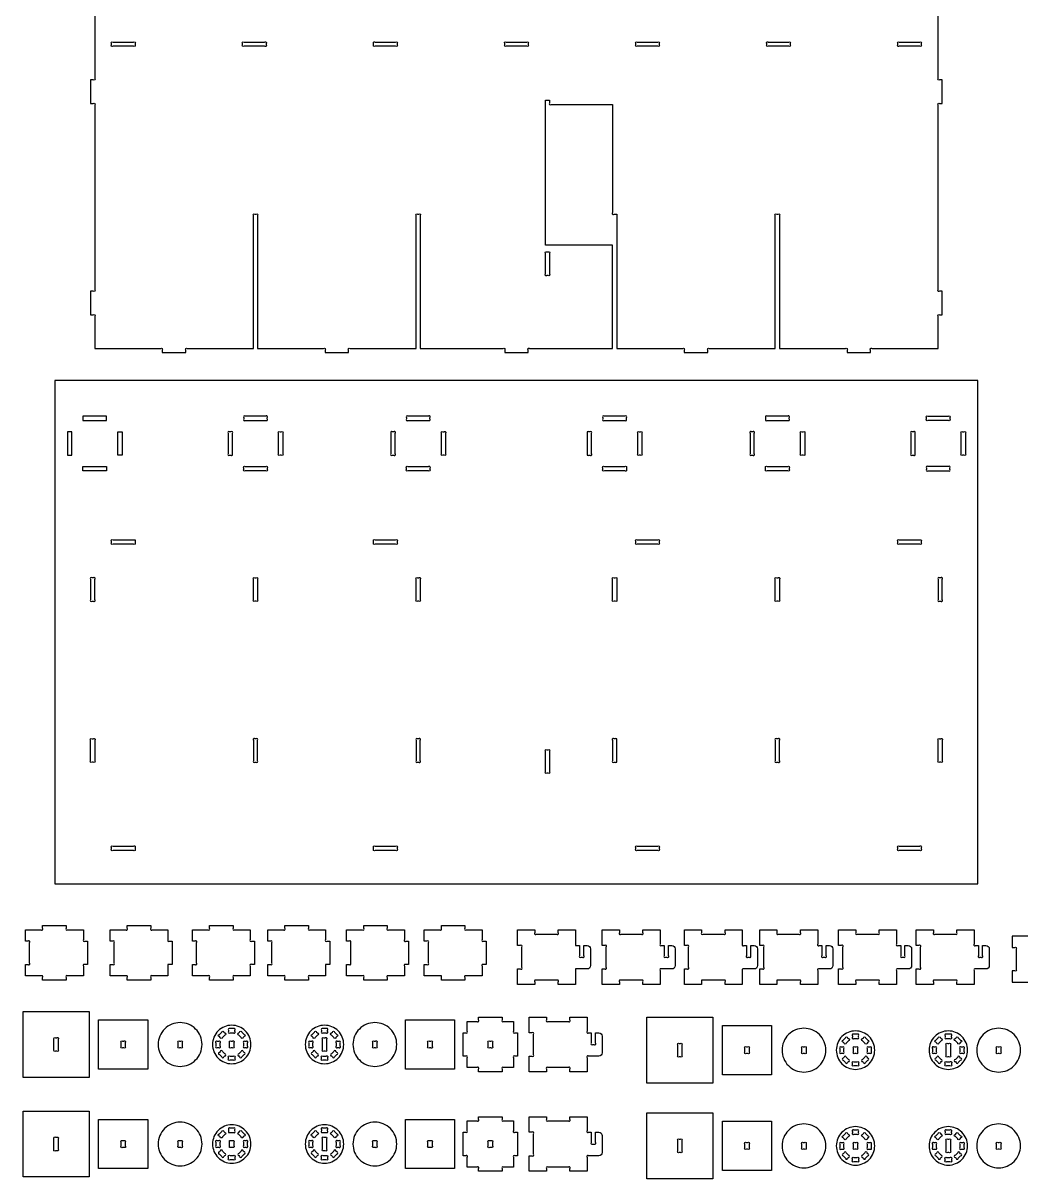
# Model space of a CAD drawing. Extents: x 9625 to 9740, y 1073 to 1136.
# Drawn here: x 9625.18 to 9655.02, y 1073.19 to 1107.63 of the extents above; entities that cross this region are included whole.
import ezdxf

# ---------------------------------------------------------------- set-up
doc = ezdxf.new("R2010")
doc.units = 0
doc.header["$MEASUREMENT"] = 0
doc.layers.add('LAYER_1', color=18, linetype='CONTINUOUS')

msp = doc.modelspace()

# ---------------------------------------------------------------- linework, layer by layer
at = {"layer": 'LAYER_1'}
for points in [[(9627.309, 1109.467), (9627.309, 1105.983, -1), (9627.265, 1105.939), (9627.184, 1105.939), (9627.184, 1105.239), (9627.265, 1105.239, -1), (9627.309, 1105.194), (9627.309, 1099.683, -1), (9627.265, 1099.639), (9627.184, 1099.639), (9627.184, 1098.939), (9627.265, 1098.939, -1), (9627.309, 1098.894), (9627.309, 1097.939), (9629.278, 1097.939, -1), (9629.322, 1097.894), (9629.322, 1097.814), (9630.022, 1097.814), (9630.022, 1097.894, -1), (9630.066, 1097.939), (9632.034, 1097.939), (9632.034, 1101.894, -1), (9632.079, 1101.939), (9632.115, 1101.939, -1), (9632.159, 1101.894), (9632.159, 1097.939), (9634.128, 1097.939, -1), (9634.172, 1097.894), (9634.172, 1097.814), (9634.872, 1097.814), (9634.872, 1097.894, -1), (9634.916, 1097.939), (9636.884, 1097.939), (9636.884, 1101.894, -1), (9636.929, 1101.939), (9636.965, 1101.939, -1), (9637.009, 1101.894), (9637.009, 1097.939), (9639.478, 1097.939, -1), (9639.522, 1097.894), (9639.522, 1097.814), (9640.222, 1097.814), (9640.222, 1097.894, -1), (9640.266, 1097.939), (9642.734, 1097.939), (9642.734, 1101.011), (9640.734, 1101.011), (9640.734, 1105.33), (9640.859, 1105.33), (9640.859, 1105.249, 1), (9640.904, 1105.205), (9642.734, 1105.205), (9642.734, 1101.983, 1), (9642.779, 1101.939), (9642.859, 1101.939), (9642.859, 1097.939), (9644.828, 1097.939, -1), (9644.872, 1097.894), (9644.872, 1097.814), (9645.572, 1097.814), (9645.572, 1097.894, -1), (9645.616, 1097.939), (9647.584, 1097.939), (9647.584, 1101.894, -1), (9647.629, 1101.939), (9647.665, 1101.939, -1), (9647.709, 1101.894), (9647.709, 1097.939), (9649.678, 1097.939, -1), (9649.722, 1097.894), (9649.722, 1097.814), (9650.422, 1097.814), (9650.422, 1097.894, -1), (9650.466, 1097.939), (9652.434, 1097.939), (9652.434, 1098.894, -1), (9652.479, 1098.939), (9652.559, 1098.939), (9652.559, 1099.639), (9652.479, 1099.639, -1), (9652.434, 1099.683), (9652.434, 1105.194, -1), (9652.479, 1105.239), (9652.559, 1105.239), (9652.559, 1105.939), (9652.479, 1105.939, -1), (9652.434, 1105.983), (9652.434, 1109.423, 1)], [(9655.106, 1080.428), (9654.637, 1080.428), (9654.637, 1080.091), (9654.718, 1080.091, -1), (9654.762, 1080.046), (9654.762, 1079.435, -1), (9654.718, 1079.391), (9654.637, 1079.391), (9654.637, 1079.053), (9655.106, 1079.053, -1)]]:
    msp.add_lwpolyline(points, format="xyb", dxfattribs=at)
for points in [[(9627.854, 1107.064), (9628.465, 1107.064, -1), (9628.509, 1107.019), (9628.509, 1106.983, -1), (9628.465, 1106.939), (9627.854, 1106.939, -1), (9627.809, 1106.983), (9627.809, 1107.019, -1)], [(9632.369, 1106.939), (9631.758, 1106.939, -1), (9631.714, 1106.983), (9631.714, 1107.019, -1), (9631.758, 1107.064), (9632.369, 1107.064, -1), (9632.414, 1107.019), (9632.414, 1106.983, -1)], [(9635.662, 1107.064), (9636.274, 1107.064, -1), (9636.318, 1107.019), (9636.318, 1106.983, -1), (9636.274, 1106.939), (9635.662, 1106.939, -1), (9635.618, 1106.983), (9635.618, 1107.019, -1)], [(9639.566, 1107.064), (9640.178, 1107.064, -1), (9640.222, 1107.019), (9640.222, 1106.983, -1), (9640.178, 1106.939), (9639.566, 1106.939, -1), (9639.522, 1106.983), (9639.522, 1107.019, -1)], [(9643.47, 1107.064), (9644.082, 1107.064, -1), (9644.126, 1107.019), (9644.126, 1106.983, -1), (9644.082, 1106.939), (9643.47, 1106.939, -1), (9643.426, 1106.983), (9643.426, 1107.019, -1)], [(9647.374, 1107.064), (9647.986, 1107.064, -1), (9648.03, 1107.019), (9648.03, 1106.983, -1), (9647.986, 1106.939), (9647.374, 1106.939, -1), (9647.33, 1106.983), (9647.33, 1107.019, -1)], [(9651.279, 1107.064), (9651.89, 1107.064, -1), (9651.934, 1107.019), (9651.934, 1106.983, -1), (9651.89, 1106.939), (9651.279, 1106.939, -1), (9651.234, 1106.983), (9651.234, 1107.019, -1)], [(9640.859, 1100.767), (9640.859, 1100.156, -1), (9640.815, 1100.111), (9640.779, 1100.111, -1), (9640.734, 1100.156), (9640.734, 1100.767, -1), (9640.779, 1100.811), (9640.815, 1100.811, -1)], [(9632.403, 1095.919), (9631.791, 1095.919, 1), (9631.747, 1095.874), (9631.747, 1095.838, 1), (9631.791, 1095.794), (9632.403, 1095.794, 1), (9632.447, 1095.838), (9632.447, 1095.874, 1)], [(9636.641, 1095.794), (9637.253, 1095.794, 1), (9637.297, 1095.838), (9637.297, 1095.874, 1), (9637.253, 1095.919), (9636.641, 1095.919, 1), (9636.597, 1095.874), (9636.597, 1095.838, 1)], [(9642.491, 1095.794), (9643.103, 1095.794, 1), (9643.147, 1095.838), (9643.147, 1095.874, 1), (9643.103, 1095.919), (9642.491, 1095.919, 1), (9642.447, 1095.874), (9642.447, 1095.838, 1)], [(9647.953, 1095.919), (9647.341, 1095.919, 1), (9647.297, 1095.874), (9647.297, 1095.838, 1), (9647.341, 1095.794), (9647.953, 1095.794, 1), (9647.997, 1095.838), (9647.997, 1095.874, 1)], [(9652.129, 1095.919), (9652.74, 1095.919, -1), (9652.784, 1095.874), (9652.784, 1095.838, -1), (9652.74, 1095.794), (9652.129, 1095.794, -1), (9652.084, 1095.838), (9652.084, 1095.874, -1)], [(9631.284, 1095.412), (9631.284, 1094.8, 1), (9631.328, 1094.756), (9631.365, 1094.756, 1), (9631.409, 1094.8), (9631.409, 1095.412, 1), (9631.365, 1095.456), (9631.328, 1095.456, 1)], [(9632.91, 1095.412), (9632.91, 1094.8, -1), (9632.866, 1094.756), (9632.829, 1094.756, -1), (9632.785, 1094.8), (9632.785, 1095.412, -1), (9632.829, 1095.456), (9632.866, 1095.456, -1)], [(9636.134, 1095.412), (9636.134, 1094.8, 1), (9636.178, 1094.756), (9636.215, 1094.756, 1), (9636.259, 1094.8), (9636.259, 1095.412, 1), (9636.215, 1095.456), (9636.178, 1095.456, 1)], [(9637.76, 1095.412), (9637.76, 1094.8, -1), (9637.716, 1094.756), (9637.679, 1094.756, -1), (9637.635, 1094.8), (9637.635, 1095.412, -1), (9637.679, 1095.456), (9637.716, 1095.456, -1)], [(9641.984, 1095.412), (9641.984, 1094.8, 1), (9642.028, 1094.756), (9642.065, 1094.756, 1), (9642.109, 1094.8), (9642.109, 1095.412, 1), (9642.065, 1095.456), (9642.028, 1095.456, 1)], [(9643.61, 1095.412), (9643.61, 1094.8, -1), (9643.566, 1094.756), (9643.529, 1094.756, -1), (9643.485, 1094.8), (9643.485, 1095.412, -1), (9643.529, 1095.456), (9643.566, 1095.456, -1)], [(9646.834, 1095.412), (9646.834, 1094.8, 1), (9646.878, 1094.756), (9646.915, 1094.756, 1), (9646.959, 1094.8), (9646.959, 1095.412, 1), (9646.915, 1095.456), (9646.878, 1095.456, 1)], [(9648.46, 1095.412), (9648.46, 1094.8, -1), (9648.416, 1094.756), (9648.379, 1094.756, -1), (9648.335, 1094.8), (9648.335, 1095.412, -1), (9648.379, 1095.456), (9648.416, 1095.456, -1)], [(9651.622, 1095.412), (9651.622, 1094.8, 1), (9651.666, 1094.756), (9651.702, 1094.756, 1), (9651.747, 1094.8), (9651.747, 1095.412, 1), (9651.702, 1095.456), (9651.666, 1095.456, 1)], [(9653.247, 1095.412), (9653.247, 1094.8, -1), (9653.203, 1094.756), (9653.166, 1094.756, -1), (9653.122, 1094.8), (9653.122, 1095.412, -1), (9653.166, 1095.456), (9653.203, 1095.456, -1)], [(9631.791, 1094.418), (9632.403, 1094.418, -1), (9632.447, 1094.374), (9632.447, 1094.337, -1), (9632.403, 1094.293), (9631.791, 1094.293, -1), (9631.747, 1094.337), (9631.747, 1094.374, -1)], [(9637.253, 1094.293), (9636.641, 1094.293, -1), (9636.597, 1094.337), (9636.597, 1094.374, -1), (9636.641, 1094.418), (9637.253, 1094.418, -1), (9637.297, 1094.374), (9637.297, 1094.337, -1)], [(9642.491, 1094.418), (9643.103, 1094.418, -1), (9643.147, 1094.374), (9643.147, 1094.337, -1), (9643.103, 1094.293), (9642.491, 1094.293, -1), (9642.447, 1094.337), (9642.447, 1094.374, -1)], [(9647.953, 1094.293), (9647.341, 1094.293, -1), (9647.297, 1094.337), (9647.297, 1094.374, -1), (9647.341, 1094.418), (9647.953, 1094.418, -1), (9647.997, 1094.374), (9647.997, 1094.337, -1)], [(9652.74, 1094.418), (9652.129, 1094.418, 1), (9652.084, 1094.374), (9652.084, 1094.337, 1), (9652.129, 1094.293), (9652.74, 1094.293, 1), (9652.784, 1094.337), (9652.784, 1094.374, 1)], [(9628.465, 1092.106), (9627.854, 1092.106, -1), (9627.809, 1092.15), (9627.809, 1092.187, -1), (9627.854, 1092.231), (9628.465, 1092.231, -1), (9628.509, 1092.187), (9628.509, 1092.15, -1)], [(9635.662, 1092.231), (9636.274, 1092.231, -1), (9636.318, 1092.187), (9636.318, 1092.15, -1), (9636.274, 1092.106), (9635.662, 1092.106, -1), (9635.618, 1092.15), (9635.618, 1092.187, -1)], [(9643.47, 1092.231), (9644.082, 1092.231, -1), (9644.126, 1092.187), (9644.126, 1092.15, -1), (9644.082, 1092.106), (9643.47, 1092.106, -1), (9643.426, 1092.15), (9643.426, 1092.187, -1)], [(9651.89, 1092.106), (9651.279, 1092.106, -1), (9651.234, 1092.15), (9651.234, 1092.187, -1), (9651.279, 1092.231), (9651.89, 1092.231, -1), (9651.934, 1092.187), (9651.934, 1092.15, -1)], [(9627.184, 1091.062), (9627.184, 1090.45, 1), (9627.229, 1090.406), (9627.265, 1090.406, 1), (9627.309, 1090.45), (9627.309, 1091.062, 1), (9627.265, 1091.106), (9627.229, 1091.106, 1)], [(9632.159, 1091.062), (9632.159, 1090.45, -1), (9632.115, 1090.406), (9632.079, 1090.406, -1), (9632.034, 1090.45), (9632.034, 1091.062, -1), (9632.079, 1091.106), (9632.115, 1091.106, -1)], [(9637.009, 1091.062), (9637.009, 1090.45, -1), (9636.965, 1090.406), (9636.929, 1090.406, -1), (9636.884, 1090.45), (9636.884, 1091.062, -1), (9636.929, 1091.106), (9636.965, 1091.106, -1)], [(9642.859, 1091.062), (9642.859, 1090.45, -1), (9642.815, 1090.406), (9642.779, 1090.406, -1), (9642.734, 1090.45), (9642.734, 1091.062, -1), (9642.779, 1091.106), (9642.815, 1091.106, -1)], [(9647.665, 1090.406), (9647.629, 1090.406, -1), (9647.584, 1090.45), (9647.584, 1091.062, -1), (9647.629, 1091.106), (9647.665, 1091.106, -1), (9647.709, 1091.062), (9647.709, 1090.45, -1)], [(9652.434, 1091.062), (9652.434, 1090.45, 1), (9652.479, 1090.406), (9652.515, 1090.406, 1), (9652.559, 1090.45), (9652.559, 1091.062, 1), (9652.515, 1091.106), (9652.479, 1091.106, 1)], [(9627.309, 1086.262), (9627.309, 1085.65, -1), (9627.265, 1085.606), (9627.229, 1085.606, -1), (9627.184, 1085.65), (9627.184, 1086.262, -1), (9627.229, 1086.306), (9627.265, 1086.306, -1)], [(9632.034, 1086.262), (9632.034, 1085.65, 1), (9632.079, 1085.606), (9632.115, 1085.606, 1), (9632.159, 1085.65), (9632.159, 1086.262, 1), (9632.115, 1086.306), (9632.079, 1086.306, 1)], [(9636.884, 1086.262), (9636.884, 1085.65, 1), (9636.929, 1085.606), (9636.965, 1085.606, 1), (9637.009, 1085.65), (9637.009, 1086.262, 1), (9636.965, 1086.306), (9636.929, 1086.306, 1)], [(9642.734, 1086.262), (9642.734, 1085.65, 1), (9642.779, 1085.606), (9642.815, 1085.606, 1), (9642.859, 1085.65), (9642.859, 1086.262, 1), (9642.815, 1086.306), (9642.779, 1086.306, 1)], [(9647.584, 1086.262), (9647.584, 1085.65, 1), (9647.629, 1085.606), (9647.665, 1085.606, 1), (9647.709, 1085.65), (9647.709, 1086.262, 1), (9647.665, 1086.306), (9647.629, 1086.306, 1)], [(9652.559, 1086.262), (9652.559, 1085.65, -1), (9652.515, 1085.606), (9652.479, 1085.606, -1), (9652.434, 1085.65), (9652.434, 1086.262, -1), (9652.479, 1086.306), (9652.515, 1086.306, -1)], [(9640.859, 1085.935), (9640.859, 1085.323, -1), (9640.815, 1085.279), (9640.779, 1085.279, -1), (9640.734, 1085.323), (9640.734, 1085.935, -1), (9640.779, 1085.979), (9640.815, 1085.979, -1)], [(9627.854, 1083.106), (9628.465, 1083.106, -1), (9628.509, 1083.062), (9628.509, 1083.025, -1), (9628.465, 1082.981), (9627.854, 1082.981, -1), (9627.809, 1083.025), (9627.809, 1083.062, -1)], [(9635.662, 1083.106), (9636.274, 1083.106, -1), (9636.318, 1083.062), (9636.318, 1083.025, -1), (9636.274, 1082.981), (9635.662, 1082.981, -1), (9635.618, 1083.025), (9635.618, 1083.062, -1)], [(9643.47, 1083.106), (9644.082, 1083.106, -1), (9644.126, 1083.062), (9644.126, 1083.025, -1), (9644.082, 1082.981), (9643.47, 1082.981, -1), (9643.426, 1083.025), (9643.426, 1083.062, -1)], [(9651.279, 1083.106), (9651.89, 1083.106, -1), (9651.934, 1083.062), (9651.934, 1083.025, -1), (9651.89, 1082.981), (9651.279, 1082.981, -1), (9651.234, 1083.025), (9651.234, 1083.062, -1)], [(9625.245, 1079.578), (9625.326, 1079.578, 1), (9625.37, 1079.622), (9625.37, 1080.234, 1), (9625.326, 1080.278), (9625.245, 1080.278), (9625.245, 1080.616), (9625.713, 1080.616, 1), (9625.757, 1080.66), (9625.757, 1080.741), (9626.457, 1080.741), (9626.457, 1080.66, 1), (9626.502, 1080.616), (9626.97, 1080.616), (9626.97, 1080.322, 1), (9627.014, 1080.278), (9627.095, 1080.278), (9627.095, 1079.578), (9627.014, 1079.578, 1), (9626.97, 1079.534), (9626.97, 1079.24), (9626.502, 1079.24, 1), (9626.457, 1079.196), (9626.457, 1079.115), (9625.757, 1079.115), (9625.757, 1079.196, 1), (9625.713, 1079.24), (9625.245, 1079.24)], [(9627.766, 1079.578), (9627.847, 1079.578, 1), (9627.891, 1079.622), (9627.891, 1080.234, 1), (9627.847, 1080.278), (9627.766, 1080.278), (9627.766, 1080.616), (9628.234, 1080.616, 1), (9628.278, 1080.66), (9628.278, 1080.741), (9628.978, 1080.741), (9628.978, 1080.66, 1), (9629.022, 1080.616), (9629.491, 1080.616), (9629.491, 1080.322, 1), (9629.535, 1080.278), (9629.616, 1080.278), (9629.616, 1079.578), (9629.535, 1079.578, 1), (9629.491, 1079.534), (9629.491, 1079.24), (9629.022, 1079.24, 1), (9628.978, 1079.196), (9628.978, 1079.115), (9628.278, 1079.115), (9628.278, 1079.196, 1), (9628.234, 1079.24), (9627.766, 1079.24)], [(9630.218, 1079.578), (9630.298, 1079.578, 1), (9630.343, 1079.622), (9630.343, 1080.234, 1), (9630.298, 1080.278), (9630.218, 1080.278), (9630.218, 1080.616), (9630.686, 1080.616, 1), (9630.73, 1080.66), (9630.73, 1080.741), (9631.43, 1080.741), (9631.43, 1080.66, 1), (9631.474, 1080.616), (9631.943, 1080.616), (9631.943, 1080.322, 1), (9631.987, 1080.278), (9632.068, 1080.278), (9632.068, 1079.578), (9631.987, 1079.578, 1), (9631.943, 1079.534), (9631.943, 1079.24), (9631.474, 1079.24, 1), (9631.43, 1079.196), (9631.43, 1079.115), (9630.73, 1079.115), (9630.73, 1079.196, 1), (9630.686, 1079.24), (9630.218, 1079.24)], [(9632.462, 1079.578), (9632.543, 1079.578, 1), (9632.587, 1079.622), (9632.587, 1080.234, 1), (9632.543, 1080.278), (9632.462, 1080.278), (9632.462, 1080.616), (9632.93, 1080.616, 1), (9632.975, 1080.66), (9632.975, 1080.741), (9633.675, 1080.741), (9633.675, 1080.66, 1), (9633.719, 1080.616), (9634.187, 1080.616), (9634.187, 1080.322, 1), (9634.231, 1080.278), (9634.312, 1080.278), (9634.312, 1079.578), (9634.231, 1079.578, 1), (9634.187, 1079.534), (9634.187, 1079.24), (9633.719, 1079.24, 1), (9633.675, 1079.196), (9633.675, 1079.115), (9632.975, 1079.115), (9632.975, 1079.196, 1), (9632.93, 1079.24), (9632.462, 1079.24)], [(9634.81, 1079.578), (9634.891, 1079.578, 1), (9634.935, 1079.622), (9634.935, 1080.234, 1), (9634.891, 1080.278), (9634.81, 1080.278), (9634.81, 1080.616), (9635.279, 1080.616, 1), (9635.323, 1080.66), (9635.323, 1080.741), (9636.023, 1080.741), (9636.023, 1080.66, 1), (9636.067, 1080.616), (9636.535, 1080.616), (9636.535, 1080.322, 1), (9636.58, 1080.278), (9636.66, 1080.278), (9636.66, 1079.578), (9636.58, 1079.578, 1), (9636.535, 1079.534), (9636.535, 1079.24), (9636.067, 1079.24, 1), (9636.023, 1079.196), (9636.023, 1079.115), (9635.323, 1079.115), (9635.323, 1079.196, 1), (9635.279, 1079.24), (9634.81, 1079.24)], [(9637.124, 1079.578), (9637.205, 1079.578, 1), (9637.249, 1079.622), (9637.249, 1080.234, 1), (9637.205, 1080.278), (9637.124, 1080.278), (9637.124, 1080.616), (9637.592, 1080.616, 1), (9637.636, 1080.66), (9637.636, 1080.741), (9638.336, 1080.741), (9638.336, 1080.66, 1), (9638.381, 1080.616), (9638.849, 1080.616), (9638.849, 1080.322, 1), (9638.893, 1080.278), (9638.974, 1080.278), (9638.974, 1079.578), (9638.893, 1079.578, 1), (9638.849, 1079.534), (9638.849, 1079.24), (9638.381, 1079.24, 1), (9638.336, 1079.196), (9638.336, 1079.115), (9637.636, 1079.115), (9637.636, 1079.196, 1), (9637.592, 1079.24), (9637.124, 1079.24)], [(9641.755, 1080.148), (9641.755, 1079.842, 1), (9641.799, 1079.798), (9641.835, 1079.798, 1), (9641.88, 1079.842), (9641.88, 1080.148), (9641.98, 1080.148, -0.414214), (9642.08, 1080.048), (9642.08, 1079.548, -0.414214), (9641.98, 1079.448), (9641.63, 1079.448), (9641.63, 1078.985), (9641.117, 1078.985), (9641.117, 1079.066, 1), (9641.073, 1079.11), (9640.461, 1079.11, 1), (9640.417, 1079.066), (9640.417, 1078.985), (9639.905, 1078.985), (9639.905, 1079.448), (9639.985, 1079.448, 1), (9640.03, 1079.492), (9640.03, 1080.103, 1), (9639.985, 1080.148), (9639.905, 1080.148), (9639.905, 1080.61), (9640.417, 1080.61), (9640.417, 1080.53, 1), (9640.461, 1080.485), (9641.073, 1080.485, 1), (9641.117, 1080.53), (9641.117, 1080.61), (9641.63, 1080.61), (9641.63, 1080.148)], [(9644.15, 1080.61), (9644.15, 1080.192, 1), (9644.195, 1080.148), (9644.275, 1080.148), (9644.275, 1079.842, 1), (9644.32, 1079.798), (9644.356, 1079.798, 1), (9644.4, 1079.842), (9644.4, 1080.148), (9644.5, 1080.148, -0.414214), (9644.6, 1080.048), (9644.6, 1079.548, -0.414214), (9644.5, 1079.448), (9644.195, 1079.448, 1), (9644.15, 1079.403), (9644.15, 1078.985), (9643.638, 1078.985), (9643.638, 1079.066, 1), (9643.594, 1079.11), (9642.982, 1079.11, 1), (9642.938, 1079.066), (9642.938, 1078.985), (9642.425, 1078.985), (9642.425, 1079.448), (9642.506, 1079.448, 1), (9642.55, 1079.492), (9642.55, 1080.103, 1), (9642.506, 1080.148), (9642.425, 1080.148), (9642.425, 1080.61), (9642.938, 1080.61), (9642.938, 1080.53, 1), (9642.982, 1080.485), (9643.594, 1080.485, 1), (9643.638, 1080.53), (9643.638, 1080.61)], [(9646.602, 1080.61), (9646.602, 1080.192, 1), (9646.646, 1080.148), (9646.727, 1080.148), (9646.727, 1079.842, 1), (9646.771, 1079.798), (9646.808, 1079.798, 1), (9646.852, 1079.842), (9646.852, 1080.148), (9646.952, 1080.148, -0.414214), (9647.052, 1080.048), (9647.052, 1079.548, -0.414214), (9646.952, 1079.448), (9646.646, 1079.448, 1), (9646.602, 1079.403), (9646.602, 1078.985), (9646.09, 1078.985), (9646.09, 1079.066, 1), (9646.045, 1079.11), (9645.434, 1079.11, 1), (9645.39, 1079.066), (9645.39, 1078.985), (9644.877, 1078.985), (9644.877, 1079.448), (9644.958, 1079.448, 1), (9645.002, 1079.492), (9645.002, 1080.103, 1), (9644.958, 1080.148), (9644.877, 1080.148), (9644.877, 1080.61), (9645.39, 1080.61), (9645.39, 1080.53, 1), (9645.434, 1080.485), (9646.045, 1080.485, 1), (9646.09, 1080.53), (9646.09, 1080.61)], [(9648.847, 1080.61), (9648.847, 1080.192, 1), (9648.891, 1080.148), (9648.972, 1080.148), (9648.972, 1079.842, 1), (9649.016, 1079.798), (9649.053, 1079.798, 1), (9649.097, 1079.842), (9649.097, 1080.148), (9649.197, 1080.148, -0.414214), (9649.297, 1080.048), (9649.297, 1079.548, -0.414214), (9649.197, 1079.448), (9648.891, 1079.448, 1), (9648.847, 1079.403), (9648.847, 1078.985), (9648.334, 1078.985), (9648.334, 1079.066, 1), (9648.29, 1079.11), (9647.678, 1079.11, 1), (9647.634, 1079.066), (9647.634, 1078.985), (9647.122, 1078.985), (9647.122, 1079.448), (9647.203, 1079.448, 1), (9647.247, 1079.492), (9647.247, 1080.103, 1), (9647.203, 1080.148), (9647.122, 1080.148), (9647.122, 1080.61), (9647.634, 1080.61), (9647.634, 1080.53, 1), (9647.678, 1080.485), (9648.29, 1080.485, 1), (9648.334, 1080.53), (9648.334, 1080.61)], [(9651.195, 1080.61), (9651.195, 1080.192, 1), (9651.239, 1080.148), (9651.32, 1080.148), (9651.32, 1079.842, 1), (9651.364, 1079.798), (9651.401, 1079.798, 1), (9651.445, 1079.842), (9651.445, 1080.148), (9651.545, 1080.148, -0.414214), (9651.645, 1080.048), (9651.645, 1079.548, -0.414214), (9651.545, 1079.448), (9651.239, 1079.448, 1), (9651.195, 1079.403), (9651.195, 1078.985), (9650.682, 1078.985), (9650.682, 1079.066, 1), (9650.638, 1079.11), (9650.027, 1079.11, 1), (9649.982, 1079.066), (9649.982, 1078.985), (9649.47, 1078.985), (9649.47, 1079.448), (9649.551, 1079.448, 1), (9649.595, 1079.492), (9649.595, 1080.103, 1), (9649.551, 1080.148), (9649.47, 1080.148), (9649.47, 1080.61), (9649.982, 1080.61), (9649.982, 1080.53, 1), (9650.027, 1080.485), (9650.638, 1080.485, 1), (9650.682, 1080.53), (9650.682, 1080.61)], [(9653.509, 1080.61), (9653.509, 1080.192, 1), (9653.553, 1080.148), (9653.634, 1080.148), (9653.634, 1079.842, 1), (9653.678, 1079.798), (9653.714, 1079.798, 1), (9653.759, 1079.842), (9653.759, 1080.148), (9653.859, 1080.148, -0.414214), (9653.959, 1080.048), (9653.959, 1079.548, -0.414214), (9653.859, 1079.448), (9653.553, 1079.448, 1), (9653.509, 1079.403), (9653.509, 1078.985), (9652.996, 1078.985), (9652.996, 1079.066, 1), (9652.952, 1079.11), (9652.34, 1079.11, 1), (9652.296, 1079.066), (9652.296, 1078.985), (9651.784, 1078.985), (9651.784, 1079.448), (9651.864, 1079.448, 1), (9651.909, 1079.492), (9651.909, 1080.103, 1), (9651.864, 1080.148), (9651.784, 1080.148), (9651.784, 1080.61), (9652.296, 1080.61), (9652.296, 1080.53, 1), (9652.34, 1080.485), (9652.952, 1080.485, 1), (9652.996, 1080.53), (9652.996, 1080.61)], [(9639.444, 1078.011), (9639.444, 1077.93, 1), (9639.488, 1077.886), (9639.782, 1077.886), (9639.782, 1077.592, 1), (9639.826, 1077.548), (9639.907, 1077.548), (9639.907, 1076.848), (9639.826, 1076.848, 1), (9639.782, 1076.804), (9639.782, 1076.51), (9639.488, 1076.51, 1), (9639.444, 1076.466), (9639.444, 1076.385), (9638.744, 1076.385), (9638.744, 1076.466, 1), (9638.7, 1076.51), (9638.406, 1076.51), (9638.406, 1076.804, 1), (9638.362, 1076.848), (9638.281, 1076.848), (9638.281, 1077.548), (9638.362, 1077.548, 1), (9638.406, 1077.592), (9638.406, 1077.886), (9638.7, 1077.886, 1), (9638.744, 1077.93), (9638.744, 1078.011)], [(9641.977, 1078.011), (9641.977, 1077.592, 1), (9642.021, 1077.548), (9642.102, 1077.548), (9642.102, 1077.242, 1), (9642.146, 1077.198), (9642.183, 1077.198, 1), (9642.227, 1077.242), (9642.227, 1077.548), (9642.327, 1077.548, -0.414214), (9642.427, 1077.448), (9642.427, 1076.948, -0.414214), (9642.327, 1076.848), (9642.021, 1076.848, 1), (9641.977, 1076.804), (9641.977, 1076.385), (9641.465, 1076.385), (9641.465, 1076.466, 1), (9641.42, 1076.51), (9640.809, 1076.51, 1), (9640.765, 1076.466), (9640.765, 1076.385), (9640.252, 1076.385), (9640.252, 1076.848), (9640.333, 1076.848, 1), (9640.377, 1076.892), (9640.377, 1077.504, 1), (9640.333, 1077.548), (9640.252, 1077.548), (9640.252, 1078.011), (9640.765, 1078.011), (9640.765, 1077.93, 1), (9640.809, 1077.886), (9641.42, 1077.886, 1), (9641.465, 1077.93), (9641.465, 1078.011)], [(9629.853, 1077.851, 0.414214), (9629.2, 1077.198, 0.414214), (9629.853, 1076.545, 0.414214), (9630.506, 1077.198, 0.414214)], [(9631.39, 1077.771, 0.414214), (9630.818, 1077.198, 0.414214), (9631.39, 1076.625, 0.414214), (9631.963, 1077.198, 0.414214)], [(9631.18, 1077.478), (9631.111, 1077.408, -1), (9631.048, 1077.408), (9631.022, 1077.434, -1), (9631.022, 1077.497), (9631.092, 1077.566, -1), (9631.154, 1077.566), (9631.18, 1077.541, -1)], [(9631.341, 1077.545), (9631.44, 1077.545, 1), (9631.484, 1077.589), (9631.484, 1077.625, 1), (9631.44, 1077.67), (9631.341, 1077.67, 1), (9631.297, 1077.625), (9631.297, 1077.589, 1)], [(9631.689, 1077.566), (9631.759, 1077.497, -1), (9631.759, 1077.434), (9631.733, 1077.408, -1), (9631.67, 1077.408), (9631.601, 1077.478, -1), (9631.601, 1077.541), (9631.626, 1077.566, -1)], [(9634.154, 1077.771, 0.414214), (9633.581, 1077.198, 0.414214), (9634.154, 1076.625, 0.414214), (9634.727, 1077.198, 0.414214)], [(9633.944, 1077.478), (9633.874, 1077.408, -1), (9633.812, 1077.408), (9633.786, 1077.434, -1), (9633.786, 1077.497), (9633.856, 1077.566, -1), (9633.918, 1077.566), (9633.944, 1077.541, -1)], [(9634.105, 1077.545), (9634.203, 1077.545, 1), (9634.248, 1077.589), (9634.248, 1077.625, 1), (9634.203, 1077.67), (9634.105, 1077.67, 1), (9634.061, 1077.625), (9634.061, 1077.589, 1)], [(9634.453, 1077.566), (9634.522, 1077.497, -1), (9634.522, 1077.434), (9634.496, 1077.408, -1), (9634.434, 1077.408), (9634.364, 1077.478, -1), (9634.364, 1077.541), (9634.39, 1077.566, -1)], [(9635.654, 1077.851, 0.414214), (9635.001, 1077.198, 0.414214), (9635.654, 1076.545, 0.414214), (9636.307, 1077.198, 0.414214)], [(9648.437, 1077.682, 0.414214), (9647.784, 1077.03, 0.414214), (9648.437, 1076.377, 0.414214), (9649.09, 1077.03, 0.414214)], [(9649.974, 1077.602, 0.414214), (9649.402, 1077.03, 0.414214), (9649.974, 1076.457, 0.414214), (9650.547, 1077.03, 0.414214)], [(9652.738, 1077.602, 0.414214), (9652.165, 1077.03, 0.414214), (9652.738, 1076.457, 0.414214), (9653.311, 1077.03, 0.414214)], [(9654.238, 1077.682, 0.414214), (9653.585, 1077.03, 0.414214), (9654.238, 1076.377, 0.414214), (9654.891, 1077.03, 0.414214)], [(9626.22, 1077.354), (9626.22, 1077.042, -1), (9626.176, 1076.998), (9626.14, 1076.998, -1), (9626.095, 1077.042), (9626.095, 1077.354, -1), (9626.14, 1077.398), (9626.176, 1077.398, -1)], [(9628.22, 1077.254), (9628.22, 1077.142, -1), (9628.176, 1077.098), (9628.14, 1077.098, -1), (9628.095, 1077.142), (9628.095, 1077.254, -1), (9628.14, 1077.298), (9628.176, 1077.298, -1)], [(9629.916, 1077.254), (9629.916, 1077.142, -1), (9629.871, 1077.098), (9629.835, 1077.098, -1), (9629.791, 1077.142), (9629.791, 1077.254, -1), (9629.835, 1077.298), (9629.871, 1077.298, -1)], [(9630.919, 1077.248), (9630.919, 1077.149, 1), (9630.963, 1077.105), (9631, 1077.105, 1), (9631.044, 1077.149), (9631.044, 1077.248, 1), (9631, 1077.292), (9630.963, 1077.292, 1)], [(9631.453, 1077.254), (9631.453, 1077.142, -1), (9631.409, 1077.098), (9631.372, 1077.098, -1), (9631.328, 1077.142), (9631.328, 1077.254, -1), (9631.372, 1077.298), (9631.409, 1077.298, -1)], [(9631.737, 1077.248), (9631.737, 1077.149, 1), (9631.781, 1077.105), (9631.818, 1077.105, 1), (9631.862, 1077.149), (9631.862, 1077.248, 1), (9631.818, 1077.292), (9631.781, 1077.292, 1)], [(9633.683, 1077.248), (9633.683, 1077.149, 1), (9633.727, 1077.105), (9633.763, 1077.105, 1), (9633.808, 1077.149), (9633.808, 1077.248, 1), (9633.763, 1077.292), (9633.727, 1077.292, 1)], [(9634.217, 1077.354), (9634.217, 1077.042, -1), (9634.172, 1076.998), (9634.136, 1076.998, -1), (9634.092, 1077.042), (9634.092, 1077.354, -1), (9634.136, 1077.398), (9634.172, 1077.398, -1)], [(9634.5, 1077.248), (9634.5, 1077.149, 1), (9634.545, 1077.105), (9634.581, 1077.105, 1), (9634.625, 1077.149), (9634.625, 1077.248, 1), (9634.581, 1077.292), (9634.545, 1077.292, 1)], [(9635.717, 1077.254), (9635.717, 1077.142, -1), (9635.672, 1077.098), (9635.636, 1077.098, -1), (9635.592, 1077.142), (9635.592, 1077.254, -1), (9635.636, 1077.298), (9635.672, 1077.298, -1)], [(9637.361, 1077.254), (9637.361, 1077.142, -1), (9637.317, 1077.098), (9637.28, 1077.098, -1), (9637.236, 1077.142), (9637.236, 1077.254, -1), (9637.28, 1077.298), (9637.317, 1077.298, -1)], [(9639.156, 1077.254), (9639.156, 1077.142, -1), (9639.112, 1077.098), (9639.076, 1077.098, -1), (9639.031, 1077.142), (9639.031, 1077.254, -1), (9639.076, 1077.298), (9639.112, 1077.298, -1)], [(9644.804, 1077.185), (9644.804, 1076.874, -1), (9644.76, 1076.83), (9644.723, 1076.83, -1), (9644.679, 1076.874), (9644.679, 1077.185, -1), (9644.723, 1077.23), (9644.76, 1077.23, -1)], [(9649.764, 1077.309), (9649.694, 1077.24, -1), (9649.632, 1077.24), (9649.606, 1077.266, -1), (9649.606, 1077.328), (9649.676, 1077.398, -1), (9649.738, 1077.398), (9649.764, 1077.372, -1)], [(9649.925, 1077.376), (9650.024, 1077.376, 1), (9650.068, 1077.42), (9650.068, 1077.457, 1), (9650.024, 1077.501), (9649.925, 1077.501, 1), (9649.881, 1077.457), (9649.881, 1077.42, 1)], [(9650.273, 1077.398), (9650.343, 1077.328, -1), (9650.343, 1077.266), (9650.317, 1077.24, -1), (9650.254, 1077.24), (9650.184, 1077.309, -1), (9650.184, 1077.372), (9650.21, 1077.398, -1)], [(9652.528, 1077.309), (9652.458, 1077.24, -1), (9652.396, 1077.24), (9652.37, 1077.266, -1), (9652.37, 1077.328), (9652.439, 1077.398, -1), (9652.502, 1077.398), (9652.528, 1077.372, -1)], [(9652.689, 1077.376), (9652.787, 1077.376, 1), (9652.831, 1077.42), (9652.831, 1077.457, 1), (9652.787, 1077.501), (9652.689, 1077.501, 1), (9652.644, 1077.457), (9652.644, 1077.42, 1)], [(9652.8, 1077.185), (9652.8, 1076.874, -1), (9652.756, 1076.83), (9652.72, 1076.83, -1), (9652.675, 1076.874), (9652.675, 1077.185, -1), (9652.72, 1077.23), (9652.756, 1077.23, -1)], [(9653.036, 1077.398), (9653.106, 1077.328, -1), (9653.106, 1077.266), (9653.08, 1077.24, -1), (9653.018, 1077.24), (9652.948, 1077.309, -1), (9652.948, 1077.372), (9652.974, 1077.398, -1)], [(9631.022, 1076.9), (9631.092, 1076.83, 1), (9631.154, 1076.83), (9631.18, 1076.856, 1), (9631.18, 1076.918), (9631.111, 1076.988, 1), (9631.048, 1076.988), (9631.022, 1076.962, 1)], [(9631.341, 1076.852), (9631.44, 1076.852, -1), (9631.484, 1076.808), (9631.484, 1076.771, -1), (9631.44, 1076.727), (9631.341, 1076.727, -1), (9631.297, 1076.771), (9631.297, 1076.808, -1)], [(9631.689, 1076.83), (9631.759, 1076.9, 1), (9631.759, 1076.962), (9631.733, 1076.988, 1), (9631.67, 1076.988), (9631.601, 1076.918, 1), (9631.601, 1076.856), (9631.626, 1076.83, 1)], [(9633.786, 1076.9), (9633.856, 1076.83, 1), (9633.918, 1076.83), (9633.944, 1076.856, 1), (9633.944, 1076.918), (9633.874, 1076.988, 1), (9633.812, 1076.988), (9633.786, 1076.962, 1)], [(9634.105, 1076.852), (9634.203, 1076.852, -1), (9634.248, 1076.808), (9634.248, 1076.771, -1), (9634.203, 1076.727), (9634.105, 1076.727, -1), (9634.061, 1076.771), (9634.061, 1076.808, -1)], [(9634.453, 1076.83), (9634.522, 1076.9, 1), (9634.522, 1076.962), (9634.496, 1076.988, 1), (9634.434, 1076.988), (9634.364, 1076.918, 1), (9634.364, 1076.856), (9634.39, 1076.83, 1)], [(9646.804, 1077.085), (9646.804, 1076.974, -1), (9646.76, 1076.93), (9646.723, 1076.93, -1), (9646.679, 1076.974), (9646.679, 1077.085, -1), (9646.723, 1077.13), (9646.76, 1077.13, -1)], [(9648.499, 1077.085), (9648.499, 1076.974, -1), (9648.455, 1076.93), (9648.419, 1076.93, -1), (9648.374, 1076.974), (9648.374, 1077.085, -1), (9648.419, 1077.13), (9648.455, 1077.13, -1)], [(9649.503, 1077.079), (9649.503, 1076.98, 1), (9649.547, 1076.936), (9649.584, 1076.936, 1), (9649.628, 1076.98), (9649.628, 1077.079, 1), (9649.584, 1077.123), (9649.547, 1077.123, 1)], [(9649.606, 1076.731), (9649.676, 1076.661, 1), (9649.738, 1076.661), (9649.764, 1076.687, 1), (9649.764, 1076.75), (9649.694, 1076.819, 1), (9649.632, 1076.819), (9649.606, 1076.794, 1)], [(9650.037, 1077.085), (9650.037, 1076.974, -1), (9649.993, 1076.93), (9649.956, 1076.93, -1), (9649.912, 1076.974), (9649.912, 1077.085, -1), (9649.956, 1077.13), (9649.993, 1077.13, -1)], [(9650.254, 1076.819), (9650.184, 1076.75, 1), (9650.184, 1076.687), (9650.21, 1076.661, 1), (9650.273, 1076.661), (9650.343, 1076.731, 1), (9650.343, 1076.794), (9650.317, 1076.819, 1)], [(9650.321, 1077.079), (9650.321, 1076.98, 1), (9650.365, 1076.936), (9650.402, 1076.936, 1), (9650.446, 1076.98), (9650.446, 1077.079, 1), (9650.402, 1077.123), (9650.365, 1077.123, 1)], [(9652.266, 1077.079), (9652.266, 1076.98, 1), (9652.311, 1076.936), (9652.347, 1076.936, 1), (9652.391, 1076.98), (9652.391, 1077.079, 1), (9652.347, 1077.123), (9652.311, 1077.123, 1)], [(9652.37, 1076.731), (9652.439, 1076.661, 1), (9652.502, 1076.661), (9652.528, 1076.687, 1), (9652.528, 1076.75), (9652.458, 1076.819, 1), (9652.396, 1076.819), (9652.37, 1076.794, 1)], [(9653.018, 1076.819), (9652.948, 1076.75, 1), (9652.948, 1076.687), (9652.974, 1076.661, 1), (9653.036, 1076.661), (9653.106, 1076.731, 1), (9653.106, 1076.794), (9653.08, 1076.819, 1)], [(9653.084, 1077.079), (9653.084, 1076.98, 1), (9653.129, 1076.936), (9653.165, 1076.936, 1), (9653.209, 1076.98), (9653.209, 1077.079, 1), (9653.165, 1077.123), (9653.129, 1077.123, 1)], [(9654.3, 1077.085), (9654.3, 1076.974, -1), (9654.256, 1076.93), (9654.22, 1076.93, -1), (9654.175, 1076.974), (9654.175, 1077.085, -1), (9654.22, 1077.13), (9654.256, 1077.13, -1)], [(9650.024, 1076.558), (9649.925, 1076.558, -1), (9649.881, 1076.602), (9649.881, 1076.639, -1), (9649.925, 1076.683), (9650.024, 1076.683, -1), (9650.068, 1076.639), (9650.068, 1076.602, -1)], [(9652.689, 1076.683), (9652.787, 1076.683, -1), (9652.831, 1076.639), (9652.831, 1076.602, -1), (9652.787, 1076.558), (9652.689, 1076.558, -1), (9652.644, 1076.602), (9652.644, 1076.639, -1)], [(9629.853, 1074.886, 0.414214), (9629.2, 1074.233, 0.414214), (9629.853, 1073.581, 0.414214), (9630.506, 1074.233, 0.414214)], [(9631.39, 1074.806, 0.414214), (9630.818, 1074.233, 0.414214), (9631.39, 1073.661, 0.414214), (9631.963, 1074.233, 0.414214)], [(9634.154, 1074.806, 0.414214), (9633.581, 1074.233, 0.414214), (9634.154, 1073.661, 0.414214), (9634.727, 1074.233, 0.414214)], [(9635.654, 1074.886, 0.414214), (9635.001, 1074.233, 0.414214), (9635.654, 1073.581, 0.414214), (9636.307, 1074.233, 0.414214)], [(9639.444, 1075.046), (9639.444, 1074.965, 1), (9639.488, 1074.921), (9639.782, 1074.921), (9639.782, 1074.628, 1), (9639.826, 1074.583), (9639.907, 1074.583), (9639.907, 1073.883), (9639.826, 1073.883, 1), (9639.782, 1073.839), (9639.782, 1073.546), (9639.488, 1073.546, 1), (9639.444, 1073.501), (9639.444, 1073.421), (9638.744, 1073.421), (9638.744, 1073.501, 1), (9638.7, 1073.546), (9638.406, 1073.546), (9638.406, 1073.839, 1), (9638.362, 1073.883), (9638.281, 1073.883), (9638.281, 1074.583), (9638.362, 1074.583, 1), (9638.406, 1074.628), (9638.406, 1074.921), (9638.7, 1074.921, 1), (9638.744, 1074.965), (9638.744, 1075.046)], [(9641.977, 1075.046), (9641.977, 1074.628, 1), (9642.021, 1074.583), (9642.102, 1074.583), (9642.102, 1074.278, 1), (9642.146, 1074.233), (9642.183, 1074.233, 1), (9642.227, 1074.278), (9642.227, 1074.583), (9642.327, 1074.583, -0.414214), (9642.427, 1074.483), (9642.427, 1073.983, -0.414214), (9642.327, 1073.883), (9642.021, 1073.883, 1), (9641.977, 1073.839), (9641.977, 1073.421), (9641.465, 1073.421), (9641.465, 1073.501, 1), (9641.42, 1073.546), (9640.809, 1073.546, 1), (9640.765, 1073.501), (9640.765, 1073.421), (9640.252, 1073.421), (9640.252, 1073.883), (9640.333, 1073.883, 1), (9640.377, 1073.928), (9640.377, 1074.539, 1), (9640.333, 1074.583), (9640.252, 1074.583), (9640.252, 1075.046), (9640.765, 1075.046), (9640.765, 1074.965, 1), (9640.809, 1074.921), (9641.42, 1074.921, 1), (9641.465, 1074.965), (9641.465, 1075.046)], [(9648.437, 1074.83, 0.414214), (9647.784, 1074.177, 0.414214), (9648.437, 1073.524, 0.414214), (9649.09, 1074.177, 0.414214)], [(9654.238, 1074.83, 0.414214), (9653.585, 1074.177, 0.414214), (9654.238, 1073.524, 0.414214), (9654.891, 1074.177, 0.414214)], [(9626.22, 1074.389), (9626.22, 1074.078, -1), (9626.176, 1074.033), (9626.14, 1074.033, -1), (9626.095, 1074.078), (9626.095, 1074.389, -1), (9626.14, 1074.433), (9626.176, 1074.433, -1)], [(9631.18, 1074.513), (9631.111, 1074.444, -1), (9631.048, 1074.444), (9631.022, 1074.469, -1), (9631.022, 1074.532), (9631.092, 1074.602, -1), (9631.154, 1074.602), (9631.18, 1074.576, -1)], [(9631.44, 1074.705), (9631.341, 1074.705, 1), (9631.297, 1074.661), (9631.297, 1074.624, 1), (9631.341, 1074.58), (9631.44, 1074.58, 1), (9631.484, 1074.624), (9631.484, 1074.661, 1)], [(9631.689, 1074.602), (9631.759, 1074.532, -1), (9631.759, 1074.469), (9631.733, 1074.444, -1), (9631.67, 1074.444), (9631.601, 1074.513, -1), (9631.601, 1074.576), (9631.626, 1074.602, -1)], [(9633.786, 1074.532), (9633.856, 1074.602, -1), (9633.918, 1074.602), (9633.944, 1074.576, -1), (9633.944, 1074.513), (9633.874, 1074.444, -1), (9633.812, 1074.444), (9633.786, 1074.469, -1)], [(9634.203, 1074.705), (9634.105, 1074.705, 1), (9634.061, 1074.661), (9634.061, 1074.624, 1), (9634.105, 1074.58), (9634.203, 1074.58, 1), (9634.248, 1074.624), (9634.248, 1074.661, 1)], [(9634.092, 1074.078), (9634.092, 1074.389, -1), (9634.136, 1074.433), (9634.172, 1074.433, -1), (9634.217, 1074.389), (9634.217, 1074.078, -1), (9634.172, 1074.033), (9634.136, 1074.033, -1)], [(9634.364, 1074.576), (9634.39, 1074.602, -1), (9634.453, 1074.602), (9634.522, 1074.532, -1), (9634.522, 1074.469), (9634.496, 1074.444, -1), (9634.434, 1074.444), (9634.364, 1074.513, -1)], [(9649.974, 1074.75, 0.414214), (9649.402, 1074.177, 0.414214), (9649.974, 1073.604, 0.414214), (9650.547, 1074.177, 0.414214)], [(9649.764, 1074.457), (9649.694, 1074.387, -1), (9649.632, 1074.387), (9649.606, 1074.413, -1), (9649.606, 1074.475), (9649.676, 1074.545, -1), (9649.738, 1074.545), (9649.764, 1074.519, -1)], [(9649.925, 1074.523), (9650.024, 1074.523, 1), (9650.068, 1074.567), (9650.068, 1074.604, 1), (9650.024, 1074.648), (9649.925, 1074.648, 1), (9649.881, 1074.604), (9649.881, 1074.567, 1)], [(9650.273, 1074.545), (9650.343, 1074.475, -1), (9650.343, 1074.413), (9650.317, 1074.387, -1), (9650.254, 1074.387), (9650.184, 1074.457, -1), (9650.184, 1074.519), (9650.21, 1074.545, -1)], [(9652.738, 1074.75, 0.414214), (9652.165, 1074.177, 0.414214), (9652.738, 1073.604, 0.414214), (9653.311, 1074.177, 0.414214)], [(9652.37, 1074.475), (9652.439, 1074.545, -1), (9652.502, 1074.545), (9652.528, 1074.519, -1), (9652.528, 1074.457), (9652.458, 1074.387, -1), (9652.396, 1074.387), (9652.37, 1074.413, -1)], [(9652.689, 1074.523), (9652.787, 1074.523, 1), (9652.831, 1074.567), (9652.831, 1074.604, 1), (9652.787, 1074.648), (9652.689, 1074.648, 1), (9652.644, 1074.604), (9652.644, 1074.567, 1)], [(9653.036, 1074.545), (9653.106, 1074.475, -1), (9653.106, 1074.413), (9653.08, 1074.387, -1), (9653.018, 1074.387), (9652.948, 1074.457, -1), (9652.948, 1074.519), (9652.974, 1074.545, -1)], [(9628.22, 1074.289), (9628.22, 1074.178, -1), (9628.176, 1074.133), (9628.14, 1074.133, -1), (9628.095, 1074.178), (9628.095, 1074.289, -1), (9628.14, 1074.333), (9628.176, 1074.333, -1)], [(9629.916, 1074.289), (9629.916, 1074.178, -1), (9629.871, 1074.133), (9629.835, 1074.133, -1), (9629.791, 1074.178), (9629.791, 1074.289, -1), (9629.835, 1074.333), (9629.871, 1074.333, -1)], [(9630.919, 1074.283), (9630.919, 1074.184, 1), (9630.963, 1074.14), (9631, 1074.14, 1), (9631.044, 1074.184), (9631.044, 1074.283, 1), (9631, 1074.327), (9630.963, 1074.327, 1)], [(9631.453, 1074.289), (9631.453, 1074.178, -1), (9631.409, 1074.133), (9631.372, 1074.133, -1), (9631.328, 1074.178), (9631.328, 1074.289, -1), (9631.372, 1074.333), (9631.409, 1074.333, -1)], [(9631.737, 1074.283), (9631.737, 1074.184, 1), (9631.781, 1074.14), (9631.818, 1074.14, 1), (9631.862, 1074.184), (9631.862, 1074.283, 1), (9631.818, 1074.327), (9631.781, 1074.327, 1)], [(9633.808, 1074.184), (9633.808, 1074.283, 1), (9633.763, 1074.327), (9633.727, 1074.327, 1), (9633.683, 1074.283), (9633.683, 1074.184, 1), (9633.727, 1074.14), (9633.763, 1074.14, 1)], [(9634.625, 1074.184), (9634.625, 1074.283, 1), (9634.581, 1074.327), (9634.545, 1074.327, 1), (9634.5, 1074.283), (9634.5, 1074.184, 1), (9634.545, 1074.14), (9634.581, 1074.14, 1)], [(9635.717, 1074.289), (9635.717, 1074.178, -1), (9635.672, 1074.133), (9635.636, 1074.133, -1), (9635.592, 1074.178), (9635.592, 1074.289, -1), (9635.636, 1074.333), (9635.672, 1074.333, -1)], [(9637.361, 1074.289), (9637.361, 1074.178, -1), (9637.317, 1074.133), (9637.28, 1074.133, -1), (9637.236, 1074.178), (9637.236, 1074.289, -1), (9637.28, 1074.333), (9637.317, 1074.333, -1)], [(9639.156, 1074.289), (9639.156, 1074.178, -1), (9639.112, 1074.133), (9639.076, 1074.133, -1), (9639.031, 1074.178), (9639.031, 1074.289, -1), (9639.076, 1074.333), (9639.112, 1074.333, -1)], [(9644.804, 1074.333), (9644.804, 1074.021, -1), (9644.76, 1073.977), (9644.723, 1073.977, -1), (9644.679, 1074.021), (9644.679, 1074.333, -1), (9644.723, 1074.377), (9644.76, 1074.377, -1)], [(9646.804, 1074.233), (9646.804, 1074.121, -1), (9646.76, 1074.077), (9646.723, 1074.077, -1), (9646.679, 1074.121), (9646.679, 1074.233, -1), (9646.723, 1074.277), (9646.76, 1074.277, -1)], [(9648.499, 1074.233), (9648.499, 1074.121, -1), (9648.455, 1074.077), (9648.419, 1074.077, -1), (9648.374, 1074.121), (9648.374, 1074.233, -1), (9648.419, 1074.277), (9648.455, 1074.277, -1)], [(9649.503, 1074.226), (9649.503, 1074.127, 1), (9649.547, 1074.083), (9649.584, 1074.083, 1), (9649.628, 1074.127), (9649.628, 1074.226, 1), (9649.584, 1074.27), (9649.547, 1074.27, 1)], [(9650.037, 1074.233), (9650.037, 1074.121, -1), (9649.993, 1074.077), (9649.956, 1074.077, -1), (9649.912, 1074.121), (9649.912, 1074.233, -1), (9649.956, 1074.277), (9649.993, 1074.277, -1)], [(9650.321, 1074.226), (9650.321, 1074.127, 1), (9650.365, 1074.083), (9650.402, 1074.083, 1), (9650.446, 1074.127), (9650.446, 1074.226, 1), (9650.402, 1074.27), (9650.365, 1074.27, 1)], [(9652.391, 1074.127), (9652.391, 1074.226, 1), (9652.347, 1074.27), (9652.311, 1074.27, 1), (9652.266, 1074.226), (9652.266, 1074.127, 1), (9652.311, 1074.083), (9652.347, 1074.083, 1)], [(9652.8, 1074.333), (9652.8, 1074.021, -1), (9652.756, 1073.977), (9652.72, 1073.977, -1), (9652.675, 1074.021), (9652.675, 1074.333, -1), (9652.72, 1074.377), (9652.756, 1074.377, -1)], [(9653.084, 1074.226), (9653.084, 1074.127, 1), (9653.129, 1074.083), (9653.165, 1074.083, 1), (9653.209, 1074.127), (9653.209, 1074.226, 1), (9653.165, 1074.27), (9653.129, 1074.27, 1)], [(9654.3, 1074.233), (9654.3, 1074.121, -1), (9654.256, 1074.077), (9654.22, 1074.077, -1), (9654.175, 1074.121), (9654.175, 1074.233, -1), (9654.22, 1074.277), (9654.256, 1074.277, -1)], [(9631.048, 1074.023), (9631.022, 1073.997, 1), (9631.022, 1073.935), (9631.092, 1073.865, 1), (9631.154, 1073.865), (9631.18, 1073.891, 1), (9631.18, 1073.954), (9631.111, 1074.023, 1)], [(9631.341, 1073.887), (9631.44, 1073.887, -1), (9631.484, 1073.843), (9631.484, 1073.806, -1), (9631.44, 1073.762), (9631.341, 1073.762, -1), (9631.297, 1073.806), (9631.297, 1073.843, -1)], [(9631.689, 1073.865), (9631.759, 1073.935, 1), (9631.759, 1073.997), (9631.733, 1074.023, 1), (9631.67, 1074.023), (9631.601, 1073.954, 1), (9631.601, 1073.891), (9631.626, 1073.865, 1)], [(9633.786, 1073.935), (9633.856, 1073.865, 1), (9633.918, 1073.865), (9633.944, 1073.891, 1), (9633.944, 1073.954), (9633.874, 1074.023, 1), (9633.812, 1074.023), (9633.786, 1073.997, 1)], [(9634.105, 1073.887), (9634.203, 1073.887, -1), (9634.248, 1073.843), (9634.248, 1073.806, -1), (9634.203, 1073.762), (9634.105, 1073.762, -1), (9634.061, 1073.806), (9634.061, 1073.843, -1)], [(9634.453, 1073.865), (9634.522, 1073.935, 1), (9634.522, 1073.997), (9634.496, 1074.023, 1), (9634.434, 1074.023), (9634.364, 1073.954, 1), (9634.364, 1073.891), (9634.39, 1073.865, 1)], [(9649.764, 1073.897), (9649.694, 1073.967, 1), (9649.632, 1073.967), (9649.606, 1073.941, 1), (9649.606, 1073.878), (9649.676, 1073.808, 1), (9649.738, 1073.808), (9649.764, 1073.834, 1)], [(9650.024, 1073.705), (9649.925, 1073.705, -1), (9649.881, 1073.749), (9649.881, 1073.786, -1), (9649.925, 1073.83), (9650.024, 1073.83, -1), (9650.068, 1073.786), (9650.068, 1073.749, -1)], [(9650.254, 1073.967), (9650.184, 1073.897, 1), (9650.184, 1073.834), (9650.21, 1073.808, 1), (9650.273, 1073.808), (9650.343, 1073.878, 1), (9650.343, 1073.941), (9650.317, 1073.967, 1)], [(9652.37, 1073.878), (9652.439, 1073.808, 1), (9652.502, 1073.808), (9652.528, 1073.834, 1), (9652.528, 1073.897), (9652.458, 1073.967, 1), (9652.396, 1073.967), (9652.37, 1073.941, 1)], [(9652.689, 1073.83), (9652.787, 1073.83, -1), (9652.831, 1073.786), (9652.831, 1073.749, -1), (9652.787, 1073.705), (9652.689, 1073.705, -1), (9652.644, 1073.749), (9652.644, 1073.786, -1)], [(9653.036, 1073.808), (9653.106, 1073.878, 1), (9653.106, 1073.941), (9653.08, 1073.967, 1), (9653.018, 1073.967), (9652.948, 1073.897, 1), (9652.948, 1073.834), (9652.974, 1073.808, 1)]]:
    msp.add_lwpolyline(points, format="xyb", close=True, dxfattribs=at)
for points in [[(9626.122, 1096.981), (9626.122, 1081.981), (9653.622, 1081.981), (9653.622, 1096.981)], [(9626.959, 1095.794), (9627.659, 1095.794), (9627.659, 1095.919), (9626.959, 1095.919)], [(9626.622, 1095.456), (9626.497, 1095.456), (9626.497, 1094.756), (9626.622, 1094.756)], [(9627.997, 1095.456), (9628.122, 1095.456), (9628.122, 1094.756), (9627.997, 1094.756)], [(9626.959, 1094.418), (9627.659, 1094.418), (9627.659, 1094.293), (9626.959, 1094.293)], [(9625.175, 1076.215), (9625.175, 1078.181), (9627.141, 1078.181), (9627.141, 1076.215)], [(9627.425, 1076.465), (9627.425, 1077.931), (9628.891, 1077.931), (9628.891, 1076.465)], [(9636.565, 1076.465), (9636.565, 1077.931), (9638.031, 1077.931), (9638.031, 1076.465)], [(9643.759, 1076.047), (9643.759, 1078.012), (9645.725, 1078.012), (9645.725, 1076.047)], [(9646.009, 1076.297), (9646.009, 1077.762), (9647.475, 1077.762), (9647.475, 1076.297)], [(9625.175, 1073.251), (9625.175, 1075.216), (9627.141, 1075.216), (9627.141, 1073.251)], [(9643.759, 1073.194), (9643.759, 1075.16), (9645.725, 1075.16), (9645.725, 1073.194)], [(9627.425, 1073.501), (9627.425, 1074.966), (9628.891, 1074.966), (9628.891, 1073.501)], [(9636.565, 1073.501), (9636.565, 1074.966), (9638.031, 1074.966), (9638.031, 1073.501)], [(9646.009, 1073.444), (9646.009, 1074.91), (9647.475, 1074.91), (9647.475, 1073.444)]]:
    msp.add_lwpolyline(points, close=True, dxfattribs=at)

doc.saveas('drawing.dxf')
